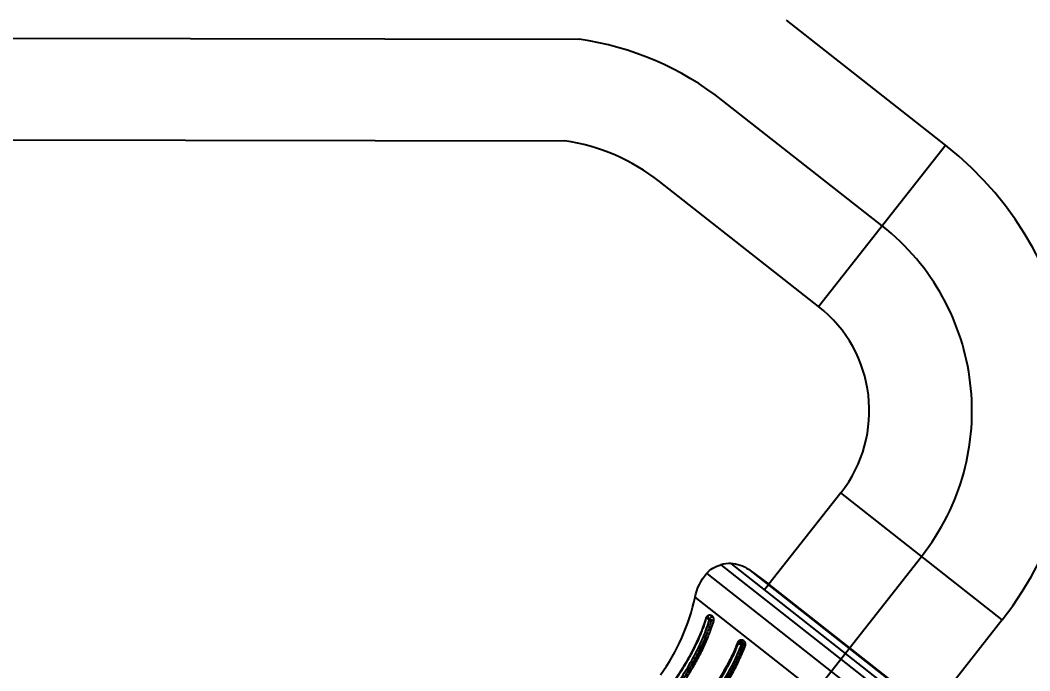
# Model space of a CAD drawing. Header units: millimetres. Extents: x 1145859089 to 1147511753, y -1047484727 to -1047247487.
# Drawn here: x 1146994914.2 to 1146995081.3, y -1047433798.6 to -1047433690.8 of the extents above; entities that cross this region are included whole.
import ezdxf
from ezdxf.xclip import XClip

# ---------------------------------------------------------------- set-up
doc = ezdxf.new("R2010")
doc.units = ezdxf.units.MM
doc.header["$LTSCALE"] = 100
doc.header["$MEASUREMENT"] = 0
doc.header["$XCLIPFRAME"] = 2
doc.linetypes.add('단지배치도$0$CENTER', pattern=[31, 30, -0.5, 0, -0.5])
doc.layers.get('0').update_dxf_attribs({"linetype": 'CONTINUOUS'})
for name, color, linetype in [('XREF', 135, 'CONTINUOUS'), ('단지배치도$0$S240910', 33, 'CONTINUOUS'), ('단지배치도$0$W240910', 135, 'CONTINUOUS')]:
    doc.layers.add(name, color=color, linetype=linetype)
doc.styles.add('단지배치도$0$WS1', font='romans.shx', dxfattribs={"width": 0.8, "bigfont": 'whgtxt.shx'})

# ---------------------------------------------------------------- blocks, each defined once
blk = doc.blocks.new('단지배치도$0$zw$9902')
at = {"layer": '단지배치도$0$W240910', "linetype": 'ByBlock', "ltscale": 20}
for p, q in [((65328.16, -62342.17), (65301.83, -62321.47)), ((65145.7, -62341.22), (65265.11, -62341.47)), ((65307.14, -62368.9), (65328.16, -62342.17)), ((65307.14, -62368.9), (65280.81, -62348.19)), ((65310.83, -62399.79), (65298.94, -62414.92)), ((65337.56, -62420.81), (65310.83, -62399.79)), ((65290.95, -62411.69), (65330.68, -62442.94)), ((65292.65, -62411.49), (65330.48, -62441.24)), ((65288.63, -62413.15), (65329.81, -62445.54)), ((65295.56, -62412.45), (65328.86, -62438.63)), ((65295.56, -62412.45), (65298.94, -62414.92)), ((65298.85, -62415.03), (65298.2, -62415.85)), ((65325.66, -62435.93), (65298.94, -62414.92)), ((65286.69, -62417.06), (65326.47, -62448.34)), ((65337.56, -62420.81), (65325.66, -62435.93))]:
    blk.add_line(p, q, dxfattribs=at)
at = {"layer": '단지배치도$0$W240910', "linetype": '단지배치도$0$CENTER', "ltscale": 20}
for p, q in [((65148.12, -62324.39), (65267.53, -62324.64)), ((65317.65, -62355.53), (65291.32, -62334.83)), ((65032.43, -62781.32), (65324.2, -62410.3))]:
    blk.add_line(p, q, dxfattribs=at)
for centre, radius, start, end in [((65260.41, -62374.13), 50, 51.8188, 81.8188), ((65293.54, -62386.19), 39, 321.8188, 51.8188)]:
    blk.add_arc(centre, radius, start, end, dxfattribs=at)
at = {"layer": '단지배치도$0$W240910', "linetype": 'ByBlock', "ltscale": 20}
for centre, radius, start, end in [((65260.41, -62374.13), 33, 51.8188, 81.8188), ((65293.54, -62386.19), 56, 321.8188, 51.8188), ((65293.54, -62386.19), 22, 321.8188, 51.8188), ((65292.6, -62418.15), 6.67, 89.5756, 104.3256), ((65253.01, -62409.81), 34.46, 324.2408, 347.8497), ((65288.96, -62420.73), 0.5, 157.7898, 163.8758), ((65288.96, -62420.73), 0.5, 145.9563, 157.7437), ((65288.96, -62420.73), 0.5, 126.0104, 142.9044), ((65288.96, -62420.73), 0.5, 142.9044, 143.2284), ((65288.96, -62420.73), 0.5, 94.7309, 123.1006), ((65288.96, -62420.73), 0.5, 123.1006, 123.2707), ((65288.96, -62420.73), 0.5, 20.3534, 94.7309), ((65288.96, -62420.73), 0.5, 343.8704, 359.9793)]:
    blk.add_arc(centre, radius, start, end, dxfattribs=at)
for points in [[(65288.62, -62413.15), (65289.22, -62412.44), (65290.04, -62411.92), (65290.95, -62411.69)], [(65292.65, -62411.48), (65293.68, -62411.49), (65294.72, -62411.83), (65295.56, -62412.45)], [(65286.7, -62417.06), (65287, -62415.62), (65287.67, -62414.26), (65288.62, -62413.15)], [(65288.47, -62420.58), (65288.48, -62420.58), (65288.48, -62420.59), (65288.48, -62420.59)], [(65288.5, -62420.62), (65288.49, -62420.61), (65288.48, -62420.6), (65288.48, -62420.59)], [(65288.5, -62420.54), (65288.52, -62420.5), (65288.54, -62420.46), (65288.56, -62420.43)], [(65289.08, -62420.79), (65289.1, -62420.8), (65289.15, -62420.82), (65289.24, -62420.85), (65289.34, -62420.88), (65289.42, -62420.88), (65289.44, -62420.88), (65289.44, -62420.87)], [(65289.8, -62420.96), (65289.79, -62420.95), (65289.74, -62420.92), (65289.64, -62420.89), (65289.54, -62420.87), (65289.47, -62420.86), (65289.45, -62420.87), (65289.44, -62420.87)], [(65293.71, -62424.63), (65293.47, -62425.26), (65292.92, -62426.58), (65291.83, -62428.73), (65290.53, -62430.91), (65289.08, -62433.08), (65288.09, -62434.47), (65287.59, -62435.15)], [(65293.81, -62424.76), (65293.58, -62425.39), (65293.03, -62426.7), (65291.95, -62428.84), (65290.65, -62431.02), (65289.21, -62433.19), (65288.21, -62434.58), (65287.71, -62435.26)], [(65288.19, -62435.62), (65288.71, -62434.93), (65289.71, -62433.52), (65291.16, -62431.35), (65292.46, -62429.16), (65293.55, -62427.01), (65294.12, -62425.64), (65294.38, -62424.97)], [(65288.44, -62435.8), (65288.97, -62435.09), (65289.99, -62433.67), (65291.43, -62431.51), (65292.7, -62429.36), (65293.82, -62427.18), (65294.43, -62425.75), (65294.69, -62425.04)], [(65295.01, -62425.11), (65295.02, -62425.08), (65295.05, -62425.01), (65295.06, -62424.89), (65295.06, -62424.77), (65295.03, -62424.65), (65294.98, -62424.54), (65294.91, -62424.43), (65294.82, -62424.33), (65294.69, -62424.24), (65294.54, -62424.18), (65294.37, -62424.16), (65294.21, -62424.18), (65294.06, -62424.24), (65293.93, -62424.32), (65293.83, -62424.41), (65293.76, -62424.52), (65293.72, -62424.59), (65293.71, -62424.63)], [(65293.71, -62424.63), (65293.75, -62424.65), (65293.76, -62424.67), (65293.76, -62424.69)], [(65293.81, -62424.76), (65293.77, -62424.73), (65293.75, -62424.71), (65293.76, -62424.69)], [(65293.76, -62424.69), (65293.8, -62424.57), (65293.9, -62424.46), (65294.02, -62424.41)], [(65294.02, -62424.41), (65294.02, -62424.41), (65294.02, -62424.41), (65294.03, -62424.41)], [(65294.22, -62424.37), (65294.34, -62424.36), (65294.47, -62424.4), (65294.57, -62424.5)], [(65294.38, -62424.97), (65294.4, -62424.99), (65294.46, -62425.02), (65294.57, -62425.06), (65294.66, -62425.06), (65294.69, -62425.05), (65294.69, -62425.04)], [(65295.01, -62425.11), (65294.99, -62425.1), (65294.92, -62425.06), (65294.81, -62425.03), (65294.73, -62425.02), (65294.7, -62425.03), (65294.7, -62425.04)], [(65288.7, -62435.98), (65289.22, -62435.28), (65290.26, -62433.84), (65291.73, -62431.59), (65293.08, -62429.36), (65294.18, -62427.16), (65294.76, -62425.78), (65295.01, -62425.11)], [(65288.7, -62433.75), (65290.57, -62431.1), (65292.26, -62428.37), (65293.45, -62425.48)]]:
    blk.add_open_spline(points, degree=3, dxfattribs=at)
for points, knots in [([(65289.8, -62420.96), (65289.81, -62420.93), (65289.82, -62420.88), (65289.83, -62420.78), (65289.83, -62420.69), (65289.81, -62420.59), (65289.78, -62420.49), (65289.73, -62420.4), (65289.67, -62420.31), (65289.6, -62420.23), (65289.51, -62420.17), (65289.41, -62420.12), (65289.3, -62420.08), (65289.2, -62420.07), (65289.1, -62420.06), (65289.02, -62420.08), (65288.95, -62420.09), (65288.88, -62420.11), (65288.83, -62420.14), (65288.76, -62420.18), (65288.69, -62420.23), (65288.63, -62420.29), (65288.57, -62420.35), (65288.53, -62420.43), (65288.49, -62420.5), (65288.47, -62420.55), (65288.47, -62420.58)], [0, 0, 0, 0, 0.041667, 0.083333, 0.125, 0.166667, 0.208333, 0.25, 0.291667, 0.333333, 0.375, 0.416667, 0.458333, 0.5, 0.541667, 0.583333, 0.625, 0.666667, 0.708333, 0.75, 0.791667, 0.833333, 0.875, 0.916667, 0.958333, 1, 1, 1, 1]), ([(65288.48, -62420.59), (65288.32, -62421.15), (65287.94, -62422.31), (65287.16, -62424.22), (65286.2, -62426.17), (65285.13, -62428.08), (65284, -62429.9), (65283.27, -62430.99), (65282.91, -62431.52)], [0, 0, 0, 0, 0.1666667, 0.3333333, 0.5, 0.6666667, 0.8333333, 0.999986, 0.999986, 0.999986, 0.999986]), ([(65288.5, -62420.62), (65288.36, -62421.12), (65288.02, -62422.19), (65287.28, -62424.03), (65286.33, -62425.99), (65285.21, -62428), (65284.02, -62429.92), (65283.29, -62431.03), (65282.93, -62431.54)], [0, 0, 0, 0, 0.166667, 0.333333, 0.5, 0.666667, 0.833333, 1, 1, 1, 1]), ([(65283.44, -62431.87), (65284.02, -62431.02), (65285.17, -62429.25), (65286.76, -62426.53), (65288.12, -62423.71), (65288.8, -62421.76), (65289.08, -62420.79)], [0, 0, 0, 0, 0.245015, 0.500016, 0.755017, 1, 1, 1, 1]), ([(65283.74, -62432.08), (65284.12, -62431.52), (65284.87, -62430.39), (65286.01, -62428.56), (65287.07, -62426.67), (65288.05, -62424.68), (65288.87, -62422.7), (65289.27, -62421.47), (65289.44, -62420.87)], [0, 0, 0, 0, 0.166667, 0.333333, 0.5, 0.666667, 0.833333, 1, 1, 1, 1]), ([(65284.04, -62432.28), (65284.42, -62431.72), (65285.2, -62430.56), (65286.33, -62428.73), (65287.47, -62426.7), (65288.47, -62424.65), (65289.26, -62422.7), (65289.64, -62421.52), (65289.8, -62420.96)], [0, 0, 0, 0, 0.166667, 0.333333, 0.5, 0.666667, 0.833333, 1, 1, 1, 1]), ([(65288.47, -62420.58), (65288.19, -62421.54), (65287.66, -62423.02), (65287.01, -62424.46), (65286.75, -62424.97)], [0, 0, 0, 0, 0.244936, 0.3860853, 0.3860853, 0.3860853, 0.3860853]), ([(65289.08, -62420.79), (65289.09, -62420.77), (65289.09, -62420.74), (65289.09, -62420.69), (65289.09, -62420.64), (65289.07, -62420.59), (65289.05, -62420.54), (65289.01, -62420.49), (65288.97, -62420.46), (65288.93, -62420.43), (65288.87, -62420.41), (65288.8, -62420.4), (65288.75, -62420.4), (65288.7, -62420.42), (65288.65, -62420.44), (65288.61, -62420.46), (65288.57, -62420.49), (65288.54, -62420.53), (65288.52, -62420.57), (65288.51, -62420.6), (65288.5, -62420.62)], [0, 0, 0, 0, 0.055556, 0.111111, 0.166667, 0.222222, 0.277778, 0.333333, 0.388889, 0.444444, 0.5, 0.555556, 0.611111, 0.666667, 0.722222, 0.777778, 0.833333, 0.888889, 0.944444, 1, 1, 1, 1]), ([(65288.65, -62420.34), (65288.64, -62420.35), (65288.61, -62420.37), (65288.59, -62420.4), (65288.57, -62420.42)], [5.4725566, 5.4725566, 5.4725566, 5.4725566, 5.6426226, 5.8624076, 5.8624076, 5.8624076, 5.8624076]), ([(65282.92, -62431.52), (65283.48, -62430.68), (65284.62, -62428.94), (65286.18, -62426.26), (65287.17, -62424.21), (65287.63, -62423.06), (65287.7, -62422.88)], [20.729381, 20.729381, 20.729381, 20.729381, 43.949981, 68.22711, 92.504239, 97.000089, 97.000089, 97.000089, 97.000089]), ([(65288.49, -62423.6), (65288.47, -62423.66), (65287.63, -62425.69), (65286.3, -62428.11), (65284.84, -62430.42), (65284.53, -62430.89)], [2.160675, 2.160675, 2.160675, 2.160675, 2.393834, 10.752941, 12.935944, 12.935944, 12.935944, 12.935944]), ([(65293.76, -62424.69), (65293.67, -62424.92), (65293.57, -62425.19), (65293.46, -62425.44), (65293.45, -62425.48)], [0, 0, 0, 0, 0.04545454, 0.05361264, 0.05361264, 0.05361264, 0.05361264]), ([(65293.76, -62424.69), (65293.78, -62424.63), (65293.83, -62424.55), (65293.89, -62424.5), (65293.9, -62424.49)], [0, 0, 0, 0, 0.125, 0.1618004, 0.1618004, 0.1618004, 0.1618004]), ([(65294.38, -62424.97), (65294.38, -62424.96), (65294.39, -62424.92), (65294.4, -62424.87), (65294.39, -62424.81), (65294.37, -62424.75), (65294.34, -62424.69), (65294.29, -62424.64), (65294.23, -62424.6), (65294.16, -62424.57), (65294.08, -62424.56), (65294, -62424.58), (65293.93, -62424.61), (65293.88, -62424.65), (65293.84, -62424.7), (65293.82, -62424.74), (65293.81, -62424.76)], [0, 0, 0, 0, 0.071429, 0.142857, 0.214286, 0.285714, 0.357143, 0.428571, 0.5, 0.571429, 0.642857, 0.714286, 0.785714, 0.857143, 0.928571, 1, 1, 1, 1]), ([(65294.03, -62424.41), (65294.07, -62424.39), (65294.16, -62424.36), (65294.34, -62424.37), (65294.48, -62424.43), (65294.55, -62424.49), (65294.57, -62424.5)], [0.2729676, 0.2729676, 0.2729676, 0.2729676, 0.375, 0.5, 0.625, 0.6605041, 0.6605041, 0.6605041, 0.6605041]), ([(65294.57, -62424.5), (65294.6, -62424.53), (65294.68, -62424.63), (65294.74, -62424.83), (65294.72, -62424.98), (65294.69, -62425.04)], [0.6605267, 0.6605267, 0.6605267, 0.6605267, 0.75, 0.875, 1, 1, 1, 1]), ([(65286.46, -62425.57), (65286.36, -62425.79), (65285.77, -62426.93), (65284.61, -62428.91), (65283.48, -62430.64), (65282.92, -62431.47)], [0.4410697, 0.4410697, 0.4410697, 0.4410697, 0.4999907, 0.7550453, 1, 1, 1, 1])]:
    blk.add_open_spline(points, degree=3, knots=knots, dxfattribs=at)
at = {"layer": '단지배치도$0$S240910', "style": '단지배치도$0$WS1', "width": 0.8}
blk.add_text('FH:32.00', height=1200, dxfattribs=at).set_placement((60354.83, -63274.83))
blk = doc.blocks.new('단지배치도')
blk.add_blockref('단지배치도$0$zw$9902', (141034.19, 142437.16))

msp = doc.modelspace()

# ---------------------------------------------------------------- block references
at = {"layer": 'XREF'}
ref = msp.add_blockref('단지배치도', (1146788705.034274, -1047513806.462535), dxfattribs=at)
XClip(ref).set_block_clipping_path([(72982.4064819524, 34919.7593965298), (360382.4067475507, 255319.7593436697)])

doc.saveas('drawing.dxf')
